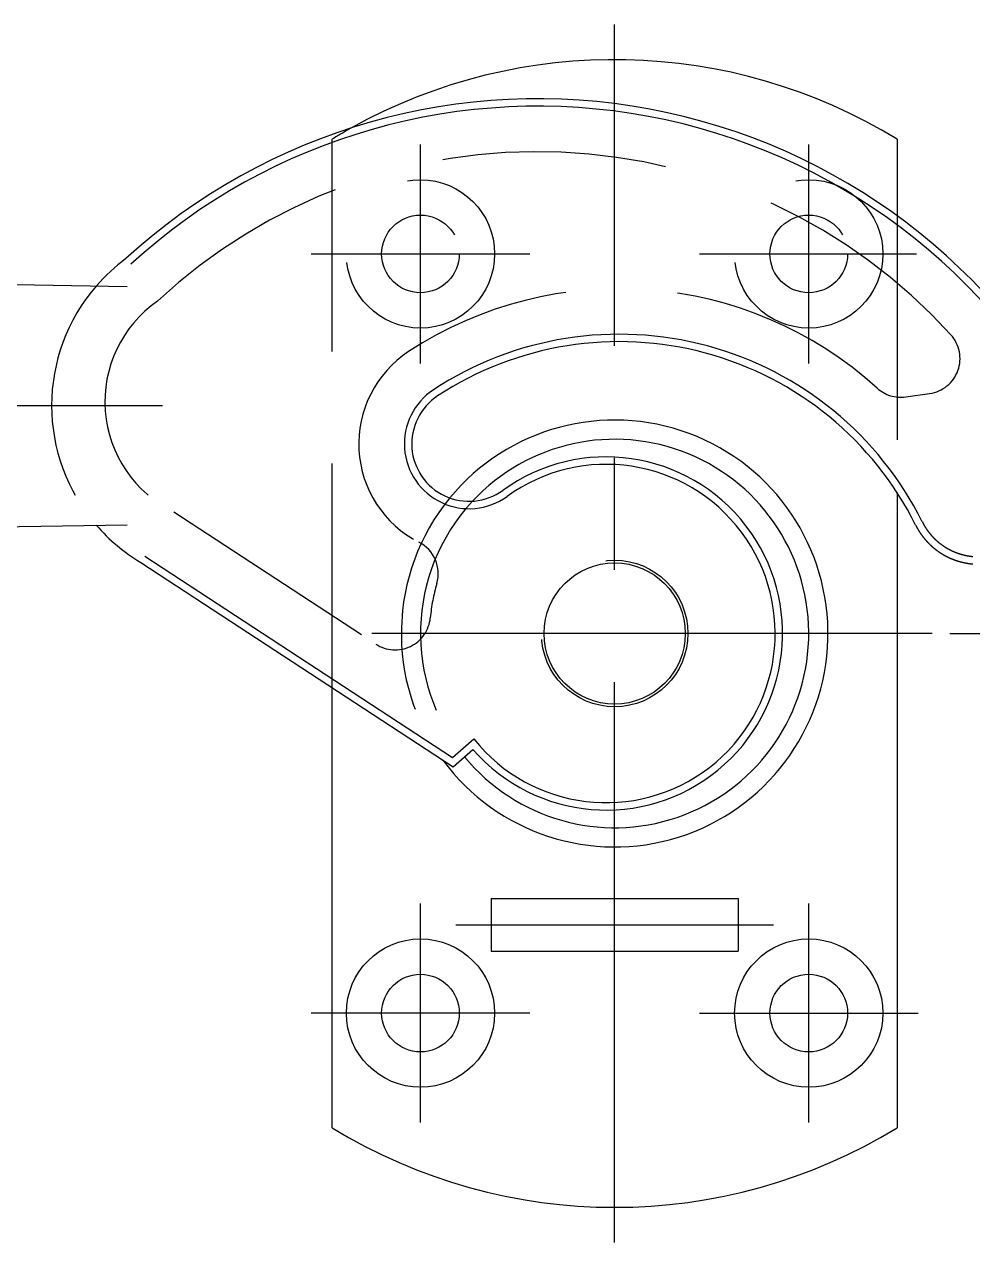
# Model space of a CAD drawing. Extents: x -104 to 54, y -150 to 35.
# Drawn here: x -33.4 to 20.3, y -34.5 to 34.5 of the extents above; entities that cross this region are included whole.
import ezdxf

# ---------------------------------------------------------------- set-up
doc = ezdxf.new("R2010")
doc.units = 0
doc.linetypes.add('CENTER', pattern=[50.8, 31.75, -6.35, 6.35, -6.35])
doc.linetypes.add('DASHED', pattern=[19.05, 12.7, -6.35])
doc.layers.get('0').update_dxf_attribs({"linetype": 'CONTINUOUS'})
doc.layers.add('CENTER', color=1, linetype='CONTINUOUS')

msp = doc.modelspace()

# ---------------------------------------------------------------- linework, layer by layer
at = {"color": 3, "linetype": 'DASHED'}
for p, q in [((-16, -3.073), (-16, 28)), ((16, 23.664), (16, 7.986)), ((16.492, 13.402), (17.85, 13.594)), ((-24.978, 6.889), (-13.53, -0.602))]:
    msp.add_line(p, q, dxfattribs=at)
at = {"color": 7, "linetype": 'CONTINUOUS'}
for p, q in [((16, 28), (16, 23.664)), ((-93.93, 20.833), (-27.625, 19.662)), ((16, 7.986), (16, -28)), ((-93.93, 4.992), (-27.625, 6.162)), ((-26.621, 4.379), (-9.193, -7.025)), ((-26.851, 4.028), (-9.157, -7.551)), ((-16, -28), (-16, -3.073)), ((-9.193, -7.025), (-7.978, -5.967)), ((-9.157, -7.551), (-8.026, -6.566)), ((-7, -15), (7, -15)), ((-7, -15), (-7, -18)), ((7, -15), (7, -18)), ((-7, -18), (7, -18))]:
    msp.add_line(p, q, dxfattribs=at)
at = {"color": 7}
for points in [[(17.432, 6.326, 0), (17.437, 6.317, 0), (17.441, 6.308, 0), (17.446, 6.299, 0), (17.45, 6.29, 0), (17.455, 6.281, 0), (17.459, 6.272, 0), (17.464, 6.263, 0), (17.469, 6.254, 0), (17.474, 6.245, 0), (17.478, 6.236, 0), (17.483, 6.227, 0), (17.488, 6.219, 0), (17.492, 6.21, 0), (17.497, 6.201, 0), (17.502, 6.192, 0), (17.507, 6.183, 0), (17.512, 6.175, 0), (17.517, 6.166, 0), (17.522, 6.157, 0), (17.527, 6.149, 0), (17.532, 6.14, 0), (17.537, 6.131, 0), (17.542, 6.123, 0), (17.547, 6.114, 0), (17.552, 6.105, 0), (17.557, 6.097, 0), (17.562, 6.088, 0), (17.567, 6.08, 0), (17.572, 6.071, 0), (17.577, 6.063, 0), (17.582, 6.054, 0), (17.588, 6.046, 0), (17.593, 6.037, 0), (17.598, 6.029, 0), (17.603, 6.02, 0), (17.609, 6.012, 0), (17.614, 6.003, 0), (17.619, 5.995, 0), (17.625, 5.987, 0), (17.63, 5.978, 0), (17.635, 5.97, 0), (17.641, 5.962, 0), (17.646, 5.953, 0), (17.652, 5.945, 0), (17.657, 5.937, 0), (17.663, 5.929, 0), (17.668, 5.92, 0), (17.674, 5.912, 0), (17.68, 5.904, 0), (17.685, 5.896, 0), (17.691, 5.888, 0), (17.696, 5.879, 0), (17.702, 5.871, 0), (17.708, 5.863, 0), (17.713, 5.855, 0), (17.719, 5.847, 0), (17.725, 5.839, 0), (17.731, 5.831, 0), (17.736, 5.823, 0), (17.742, 5.815, 0), (17.748, 5.807, 0), (17.754, 5.799, 0), (17.76, 5.791, 0), (17.766, 5.783, 0), (17.772, 5.775, 0), (17.778, 5.767, 0), (17.784, 5.759, 0), (17.79, 5.751, 0), (17.796, 5.743, 0), (17.802, 5.736, 0), (17.808, 5.728, 0), (17.814, 5.72, 0), (17.82, 5.712, 0), (17.826, 5.704, 0), (17.832, 5.696, 0), (17.839, 5.689, 0), (17.845, 5.681, 0), (17.851, 5.673, 0), (17.857, 5.666, 0), (17.864, 5.658, 0), (17.87, 5.65, 0), (17.876, 5.643, 0), (17.883, 5.635, 0), (17.889, 5.627, 0), (17.895, 5.62, 0), (17.902, 5.612, 0), (17.908, 5.604, 0), (17.915, 5.597, 0), (17.921, 5.589, 0), (17.928, 5.582, 0), (17.934, 5.574, 0), (17.941, 5.567, 0), (17.948, 5.559, 0), (17.954, 5.552, 0), (17.961, 5.544, 0), (17.967, 5.537, 0), (17.974, 5.529, 0), (17.981, 5.522, 0), (17.988, 5.515, 0), (17.994, 5.507, 0), (18.001, 5.5, 0), (18.008, 5.493, 0), (18.015, 5.485, 0), (18.021, 5.478, 0), (18.028, 5.471, 0), (18.035, 5.463, 0), (18.042, 5.456, 0), (18.049, 5.449, 0), (18.056, 5.442, 0), (18.063, 5.435, 0), (18.07, 5.427, 0), (18.077, 5.42, 0), (18.084, 5.413, 0), (18.091, 5.406, 0), (18.098, 5.399, 0), (18.105, 5.392, 0), (18.112, 5.385, 0), (18.119, 5.378, 0), (18.126, 5.371, 0), (18.133, 5.364, 0), (18.141, 5.357, 0), (18.148, 5.35, 0), (18.155, 5.343, 0), (18.162, 5.336, 0), (18.169, 5.329, 0), (18.177, 5.322, 0), (18.184, 5.315, 0), (18.191, 5.308, 0), (18.199, 5.302, 0), (18.206, 5.295, 0), (18.213, 5.288, 0), (18.221, 5.281, 0), (18.228, 5.275, 0), (18.235, 5.268, 0), (18.243, 5.261, 0), (18.25, 5.254, 0), (18.258, 5.248, 0), (18.265, 5.241, 0), (18.273, 5.235, 0), (18.28, 5.228, 0), (18.288, 5.221, 0), (18.296, 5.215, 0), (18.303, 5.208, 0), (18.311, 5.202, 0), (18.318, 5.195, 0), (18.326, 5.189, 0), (18.334, 5.182, 0), (18.341, 5.176, 0), (18.349, 5.17, 0), (18.357, 5.163, 0), (18.364, 5.157, 0), (18.372, 5.151, 0), (18.38, 5.144, 0), (18.388, 5.138, 0), (18.395, 5.132, 0), (18.403, 5.125, 0), (18.411, 5.119, 0), (18.419, 5.113, 0), (18.427, 5.107, 0), (18.435, 5.101, 0), (18.442, 5.095, 0), (18.45, 5.088, 0), (18.458, 5.082, 0), (18.466, 5.076, 0), (18.474, 5.07, 0), (18.482, 5.064, 0), (18.49, 5.058, 0), (18.498, 5.052, 0), (18.506, 5.046, 0), (18.514, 5.04, 0), (18.522, 5.035, 0), (18.53, 5.029, 0), (18.538, 5.023, 0), (18.546, 5.017, 0), (18.554, 5.011, 0), (18.562, 5.005, 0), (18.571, 5, 0), (18.579, 4.994, 0), (18.587, 4.988, 0), (18.595, 4.983, 0), (18.603, 4.977, 0), (18.611, 4.971, 0), (18.62, 4.966, 0), (18.628, 4.96, 0), (18.636, 4.955, 0), (18.644, 4.949, 0), (18.652, 4.944, 0), (18.661, 4.938, 0), (18.669, 4.933, 0), (18.677, 4.927, 0), (18.686, 4.922, 0), (18.694, 4.916, 0), (18.703, 4.911, 0), (18.711, 4.906, 0), (18.719, 4.9, 0), (18.728, 4.895, 0), (18.736, 4.89, 0), (18.744, 4.884, 0), (18.753, 4.879, 0), (18.762, 4.874, 0), (18.77, 4.869, 0), (18.779, 4.864, 0), (18.787, 4.859, 0), (18.796, 4.853, 0), (18.804, 4.848, 0), (18.813, 4.843, 0), (18.821, 4.838, 0), (18.83, 4.833, 0), (18.838, 4.828, 0), (18.847, 4.823, 0), (18.856, 4.818, 0), (18.864, 4.813, 0), (18.873, 4.808, 0), (18.882, 4.803, 0), (18.89, 4.799, 0), (18.899, 4.794, 0), (18.908, 4.789, 0), (18.917, 4.784, 0), (18.925, 4.779, 0), (18.934, 4.775, 0), (18.943, 4.77, 0), (18.952, 4.765, 0), (18.961, 4.76, 0), (18.97, 4.756, 0), (18.979, 4.751, 0), (18.987, 4.747, 0), (18.996, 4.742, 0), (19.005, 4.737, 0), (19.014, 4.733, 0), (19.023, 4.728, 0), (19.032, 4.724, 0), (19.041, 4.719, 0), (19.05, 4.715, 0), (19.059, 4.711, 0), (19.068, 4.706, 0), (19.077, 4.702, 0), (19.086, 4.697, 0), (19.095, 4.693, 0), (19.104, 4.689, 0), (19.113, 4.685, 0), (19.122, 4.68, 0), (19.131, 4.676, 0), (19.14, 4.672, 0), (19.149, 4.668, 0), (19.158, 4.664, 0), (19.168, 4.66, 0), (19.177, 4.655, 0), (19.186, 4.651, 0), (19.195, 4.647, 0), (19.204, 4.643, 0), (19.213, 4.639, 0), (19.223, 4.635, 0), (19.232, 4.631, 0), (19.241, 4.628, 0), (19.25, 4.624, 0), (19.259, 4.62, 0), (19.269, 4.616, 0), (19.278, 4.612, 0), (19.287, 4.608, 0), (19.297, 4.605, 0), (19.306, 4.601, 0), (19.315, 4.597, 0), (19.325, 4.594, 0), (19.334, 4.59, 0), (19.343, 4.586, 0), (19.352, 4.583, 0), (19.362, 4.579, 0), (19.371, 4.576, 0), (19.381, 4.572, 0), (19.39, 4.569, 0), (19.399, 4.565, 0), (19.409, 4.562, 0), (19.418, 4.558, 0), (19.427, 4.555, 0), (19.437, 4.552, 0), (19.446, 4.548, 0), (19.456, 4.545, 0), (19.465, 4.542, 0), (19.474, 4.539, 0), (19.484, 4.535, 0), (19.493, 4.532, 0), (19.503, 4.529, 0), (19.512, 4.526, 0), (19.521, 4.523, 0), (19.531, 4.52, 0), (19.54, 4.517, 0), (19.55, 4.514, 0), (19.559, 4.511, 0), (19.569, 4.508, 0), (19.578, 4.505, 0), (19.588, 4.502, 0), (19.597, 4.499, 0), (19.607, 4.496, 0), (19.616, 4.493, 0), (19.626, 4.49, 0), (19.635, 4.488, 0), (19.645, 4.485, 0), (19.654, 4.482, 0), (19.664, 4.479, 0), (19.674, 4.477, 0), (19.683, 4.474, 0), (19.693, 4.472, 0), (19.702, 4.469, 0), (19.712, 4.466, 0), (19.721, 4.464, 0), (19.731, 4.461, 0), (19.741, 4.459, 0), (19.75, 4.456, 0), (19.76, 4.454, 0), (19.77, 4.452, 0), (19.779, 4.449, 0), (19.789, 4.447, 0), (19.799, 4.445, 0), (19.808, 4.442, 0), (19.818, 4.44, 0), (19.828, 4.438, 0), (19.837, 4.436, 0), (19.847, 4.433, 0), (19.857, 4.431, 0), (19.866, 4.429, 0), (19.876, 4.427, 0), (19.886, 4.425, 0), (19.895, 4.423, 0), (19.905, 4.421, 0), (19.915, 4.419, 0), (19.925, 4.417, 0), (19.934, 4.415, 0), (19.944, 4.413, 0), (19.954, 4.411, 0), (19.964, 4.409, 0), (19.974, 4.407, 0), (19.983, 4.406, 0), (19.993, 4.404, 0), (20.003, 4.402, 0), (20.013, 4.4, 0), (20.023, 4.399, 0), (20.032, 4.397, 0), (20.042, 4.395, 0), (20.052, 4.394, 0), (20.062, 4.392, 0), (20.072, 4.39, 0), (20.082, 4.389, 0), (20.092, 4.387, 0), (20.102, 4.386, 0), (20.111, 4.384, 0), (20.121, 4.383, 0), (20.131, 4.382, 0), (20.141, 4.38, 0), (20.151, 4.379, 0), (20.161, 4.377, 0), (20.171, 4.376, 0), (20.181, 4.375, 0), (20.191, 4.374, 0), (20.201, 4.372, 0), (20.21, 4.371, 0), (20.221, 4.37, 0), (20.23, 4.369, 0), (20.24, 4.368, 0), (20.25, 4.367, 0), (20.26, 4.366, 0), (20.27, 4.365, 0), (20.28, 4.364, 0), (20.29, 4.363, 0)], [(17.056, 6.138, 0), (17.061, 6.13, 0), (17.065, 6.121, 0), (17.07, 6.112, 0), (17.074, 6.103, 0), (17.078, 6.094, 0), (17.083, 6.086, 0), (17.087, 6.077, 0), (17.092, 6.068, 0), (17.097, 6.06, 0), (17.101, 6.051, 0), (17.106, 6.042, 0), (17.11, 6.034, 0), (17.115, 6.025, 0), (17.12, 6.016, 0), (17.124, 6.008, 0), (17.129, 5.999, 0), (17.134, 5.991, 0), (17.138, 5.982, 0), (17.143, 5.974, 0), (17.148, 5.965, 0), (17.153, 5.956, 0), (17.158, 5.948, 0), (17.162, 5.939, 0), (17.167, 5.931, 0), (17.172, 5.923, 0), (17.177, 5.914, 0), (17.182, 5.906, 0), (17.187, 5.897, 0), (17.192, 5.889, 0), (17.197, 5.88, 0), (17.202, 5.872, 0), (17.207, 5.864, 0), (17.212, 5.855, 0), (17.217, 5.847, 0), (17.222, 5.839, 0), (17.227, 5.83, 0), (17.232, 5.822, 0), (17.237, 5.814, 0), (17.242, 5.806, 0), (17.247, 5.797, 0), (17.253, 5.789, 0), (17.258, 5.781, 0), (17.263, 5.773, 0), (17.268, 5.764, 0), (17.273, 5.756, 0), (17.279, 5.748, 0), (17.284, 5.74, 0), (17.289, 5.732, 0), (17.295, 5.724, 0), (17.3, 5.716, 0), (17.305, 5.707, 0), (17.311, 5.699, 0), (17.316, 5.691, 0), (17.322, 5.683, 0), (17.327, 5.675, 0), (17.333, 5.667, 0), (17.338, 5.659, 0), (17.343, 5.651, 0), (17.349, 5.643, 0), (17.355, 5.635, 0), (17.36, 5.627, 0), (17.366, 5.619, 0), (17.371, 5.611, 0), (17.377, 5.604, 0), (17.383, 5.596, 0), (17.388, 5.588, 0), (17.394, 5.58, 0), (17.4, 5.572, 0), (17.405, 5.564, 0), (17.411, 5.556, 0), (17.417, 5.549, 0), (17.423, 5.541, 0), (17.428, 5.533, 0), (17.434, 5.525, 0), (17.44, 5.517, 0), (17.446, 5.51, 0), (17.452, 5.502, 0), (17.458, 5.494, 0), (17.464, 5.487, 0), (17.47, 5.479, 0), (17.475, 5.471, 0), (17.481, 5.463, 0), (17.487, 5.456, 0), (17.493, 5.448, 0), (17.499, 5.441, 0), (17.506, 5.433, 0), (17.512, 5.425, 0), (17.518, 5.418, 0), (17.524, 5.41, 0), (17.53, 5.403, 0), (17.536, 5.395, 0), (17.542, 5.388, 0), (17.548, 5.38, 0), (17.555, 5.373, 0), (17.561, 5.365, 0), (17.567, 5.358, 0), (17.573, 5.35, 0), (17.579, 5.343, 0), (17.586, 5.335, 0), (17.592, 5.328, 0), (17.598, 5.321, 0), (17.605, 5.313, 0), (17.611, 5.306, 0), (17.617, 5.299, 0), (17.624, 5.291, 0), (17.63, 5.284, 0), (17.637, 5.277, 0), (17.643, 5.269, 0), (17.65, 5.262, 0), (17.656, 5.255, 0), (17.663, 5.247, 0), (17.669, 5.24, 0), (17.676, 5.233, 0), (17.683, 5.226, 0), (17.689, 5.219, 0), (17.696, 5.211, 0), (17.702, 5.204, 0), (17.709, 5.197, 0), (17.716, 5.19, 0), (17.722, 5.183, 0), (17.729, 5.176, 0), (17.736, 5.169, 0), (17.742, 5.162, 0), (17.749, 5.154, 0), (17.756, 5.147, 0), (17.763, 5.14, 0), (17.77, 5.133, 0), (17.777, 5.126, 0), (17.784, 5.119, 0), (17.79, 5.112, 0), (17.797, 5.105, 0), (17.804, 5.098, 0), (17.811, 5.092, 0), (17.818, 5.085, 0), (17.825, 5.078, 0), (17.832, 5.071, 0), (17.839, 5.064, 0), (17.846, 5.057, 0), (17.853, 5.05, 0), (17.86, 5.043, 0), (17.867, 5.037, 0), (17.874, 5.03, 0), (17.881, 5.023, 0), (17.889, 5.016, 0), (17.896, 5.01, 0), (17.903, 5.003, 0), (17.91, 4.996, 0), (17.917, 4.99, 0), (17.924, 4.983, 0), (17.931, 4.976, 0), (17.939, 4.97, 0), (17.946, 4.963, 0), (17.953, 4.957, 0), (17.96, 4.95, 0), (17.968, 4.944, 0), (17.975, 4.937, 0), (17.982, 4.931, 0), (17.99, 4.924, 0), (17.997, 4.918, 0), (18.004, 4.911, 0), (18.012, 4.905, 0), (18.019, 4.898, 0), (18.027, 4.892, 0), (18.034, 4.886, 0), (18.041, 4.879, 0), (18.049, 4.873, 0), (18.056, 4.867, 0), (18.064, 4.86, 0), (18.071, 4.854, 0), (18.079, 4.848, 0), (18.086, 4.842, 0), (18.094, 4.835, 0), (18.101, 4.829, 0), (18.109, 4.823, 0), (18.117, 4.817, 0), (18.124, 4.811, 0), (18.132, 4.805, 0), (18.139, 4.799, 0), (18.147, 4.792, 0), (18.155, 4.786, 0), (18.162, 4.78, 0), (18.17, 4.774, 0), (18.178, 4.768, 0), (18.185, 4.762, 0), (18.193, 4.756, 0), (18.201, 4.751, 0), (18.208, 4.745, 0), (18.216, 4.739, 0), (18.224, 4.733, 0), (18.232, 4.727, 0), (18.239, 4.721, 0), (18.247, 4.715, 0), (18.255, 4.71, 0), (18.263, 4.704, 0), (18.271, 4.698, 0), (18.279, 4.692, 0), (18.286, 4.687, 0), (18.294, 4.681, 0), (18.302, 4.675, 0), (18.31, 4.67, 0), (18.318, 4.664, 0), (18.326, 4.658, 0), (18.334, 4.653, 0), (18.342, 4.647, 0), (18.35, 4.642, 0), (18.358, 4.636, 0), (18.366, 4.631, 0), (18.374, 4.625, 0), (18.382, 4.62, 0), (18.39, 4.614, 0), (18.398, 4.609, 0), (18.406, 4.603, 0), (18.414, 4.598, 0), (18.422, 4.593, 0), (18.43, 4.587, 0), (18.438, 4.582, 0), (18.446, 4.577, 0), (18.454, 4.571, 0), (18.462, 4.566, 0), (18.471, 4.561, 0), (18.479, 4.555, 0), (18.487, 4.55, 0), (18.495, 4.545, 0), (18.503, 4.54, 0), (18.512, 4.535, 0), (18.52, 4.53, 0), (18.528, 4.524, 0), (18.536, 4.519, 0), (18.545, 4.514, 0), (18.553, 4.509, 0), (18.561, 4.504, 0), (18.57, 4.499, 0), (18.578, 4.494, 0), (18.586, 4.489, 0), (18.595, 4.484, 0), (18.603, 4.479, 0), (18.611, 4.474, 0), (18.62, 4.469, 0), (18.628, 4.465, 0), (18.637, 4.46, 0), (18.645, 4.455, 0), (18.654, 4.45, 0), (18.662, 4.445, 0), (18.671, 4.44, 0), (18.679, 4.436, 0), (18.688, 4.431, 0), (18.696, 4.426, 0), (18.704, 4.421, 0), (18.713, 4.417, 0), (18.722, 4.412, 0), (18.73, 4.407, 0), (18.739, 4.403, 0), (18.747, 4.398, 0), (18.756, 4.394, 0), (18.765, 4.389, 0), (18.773, 4.384, 0), (18.782, 4.38, 0), (18.791, 4.375, 0), (18.799, 4.371, 0), (18.808, 4.366, 0), (18.817, 4.362, 0), (18.826, 4.357, 0), (18.834, 4.353, 0), (18.843, 4.349, 0), (18.852, 4.344, 0), (18.86, 4.34, 0), (18.869, 4.336, 0), (18.878, 4.331, 0), (18.887, 4.327, 0), (18.896, 4.323, 0), (18.904, 4.319, 0), (18.913, 4.314, 0), (18.922, 4.31, 0), (18.931, 4.306, 0), (18.94, 4.302, 0), (18.949, 4.298, 0), (18.958, 4.294, 0), (18.967, 4.289, 0), (18.976, 4.285, 0), (18.985, 4.281, 0), (18.994, 4.277, 0), (19.002, 4.273, 0), (19.011, 4.269, 0), (19.02, 4.265, 0), (19.029, 4.261, 0), (19.038, 4.257, 0), (19.047, 4.254, 0), (19.056, 4.25, 0), (19.065, 4.246, 0), (19.074, 4.242, 0), (19.083, 4.238, 0), (19.092, 4.234, 0), (19.102, 4.231, 0), (19.11, 4.227, 0), (19.12, 4.223, 0), (19.129, 4.22, 0), (19.138, 4.216, 0), (19.147, 4.212, 0), (19.156, 4.209, 0), (19.165, 4.205, 0), (19.174, 4.201, 0), (19.183, 4.198, 0), (19.192, 4.194, 0), (19.201, 4.191, 0), (19.211, 4.187, 0), (19.22, 4.184, 0), (19.229, 4.18, 0), (19.238, 4.177, 0), (19.247, 4.174, 0), (19.256, 4.17, 0), (19.265, 4.167, 0), (19.275, 4.164, 0), (19.284, 4.16, 0), (19.293, 4.157, 0), (19.302, 4.154, 0), (19.311, 4.15, 0), (19.321, 4.147, 0), (19.33, 4.144, 0), (19.339, 4.141, 0), (19.348, 4.138, 0), (19.357, 4.135, 0), (19.367, 4.132, 0), (19.376, 4.129, 0), (19.385, 4.126, 0), (19.394, 4.122, 0), (19.404, 4.12, 0), (19.413, 4.117, 0), (19.422, 4.114, 0), (19.431, 4.111, 0), (19.441, 4.108, 0), (19.45, 4.105, 0), (19.459, 4.102, 0), (19.468, 4.099, 0), (19.478, 4.096, 0), (19.487, 4.094, 0), (19.496, 4.091, 0), (19.506, 4.088, 0), (19.515, 4.085, 0), (19.524, 4.083, 0), (19.534, 4.08, 0), (19.543, 4.077, 0), (19.552, 4.075, 0), (19.562, 4.072, 0), (19.571, 4.069, 0), (19.58, 4.067, 0), (19.59, 4.064, 0), (19.599, 4.062, 0), (19.608, 4.059, 0), (19.618, 4.057, 0), (19.627, 4.054, 0), (19.637, 4.052, 0), (19.646, 4.05, 0), (19.655, 4.047, 0), (19.665, 4.045, 0), (19.674, 4.043, 0), (19.684, 4.04, 0), (19.693, 4.038, 0), (19.703, 4.036, 0), (19.712, 4.033, 0), (19.721, 4.031, 0), (19.731, 4.029, 0), (19.74, 4.027, 0), (19.75, 4.025, 0), (19.759, 4.023, 0), (19.769, 4.02, 0), (19.778, 4.018, 0), (19.788, 4.016, 0), (19.797, 4.014, 0), (19.807, 4.012, 0), (19.816, 4.01, 0), (19.826, 4.008, 0), (19.835, 4.006, 0), (19.845, 4.004, 0), (19.855, 4.003, 0), (19.864, 4.001, 0), (19.874, 3.999, 0), (19.883, 3.997, 0), (19.893, 3.995, 0), (19.902, 3.993, 0), (19.912, 3.992, 0), (19.921, 3.99, 0), (19.931, 3.988, 0), (19.941, 3.986, 0), (19.95, 3.985, 0), (19.96, 3.983, 0), (19.969, 3.982, 0), (19.979, 3.98, 0), (19.989, 3.978, 0), (19.998, 3.977, 0), (20.008, 3.975, 0), (20.018, 3.974, 0), (20.027, 3.972, 0), (20.037, 3.971, 0), (20.047, 3.969, 0), (20.056, 3.968, 0), (20.066, 3.967, 0), (20.076, 3.965, 0), (20.085, 3.964, 0), (20.095, 3.963, 0), (20.105, 3.961, 0), (20.114, 3.96, 0), (20.124, 3.959, 0), (20.134, 3.957, 0), (20.144, 3.956, 0), (20.153, 3.955, 0), (20.163, 3.954, 0), (20.173, 3.953, 0), (20.183, 3.952, 0), (20.192, 3.951, 0), (20.202, 3.95, 0), (20.212, 3.949, 0), (20.222, 3.948, 0), (20.231, 3.947, 0), (20.241, 3.946, 0), (20.251, 3.945, 0), (20.261, 3.944, 0), (20.27, 3.943, 0), (20.28, 3.942, 0), (20.29, 3.941, 0)]]:
    msp.add_polyline3d(points, dxfattribs=at)
at = {"color": 3, "linetype": 'DASHED'}
for centre, radius in [((-11, 21.5), 4.2), ((11, 21.5), 4.2), ((-11, 21.5), 2.2), ((11, 21.5), 2.2), ((0, 0), 4.15)]:
    msp.add_circle(centre, radius, dxfattribs=at)
at = {"color": 7, "linetype": 'CONTINUOUS'}
for centre, radius in [((0, 0), 4), ((-11, -21.5), 4.2), ((11, -21.5), 4.2), ((-11, -21.5), 2.2), ((11, -21.5), 2.2)]:
    msp.add_circle(centre, radius, dxfattribs=at)
for centre, radius, start, end in [((0, 1.806), 30.694, 58.58272, 119.05634), ((-4.356, -4.318), 34.603, 26.42501, 132.40823), ((-4.354, -4.327), 34.191, 26.46022, 132.40161), ((-21.565, 12.909), 10.335, 126.36261, 138.97076), ((0.263, -2.237), 19.186, 26.50628, 123.2548), ((0.263, -2.237), 18.766, 26.50628, 123.2548), ((-8.245, 10.738), 3.67, 123.2548, 305.86198), ((-8.245, 10.738), 3.25, 123.2548, 305.86198), ((0, 0), 12.089, 216.41729, 140.57485), ((0, 0), 11, 219.38823, 137.05722), ((-0.483, 0), 10, 221.04074, 125.86198), ((-0.483, 0), 9.58, 218.52802, 125.86198), ((-21.565, 12.909), 10.335, 220.97719, 239.24203), ((0, -1.806), 30.694, 238.58272, 301.41728)]:
    msp.add_arc(centre, radius, start, end, dxfattribs=at)
at = {"color": 3, "linetype": 'DASHED'}
for centre, radius, start, end in [((0, 1.806), 30.694, 119.05634, 121.41728), ((-4.367, -4.345), 31.631, 42.23887, 132.90128), ((-21.565, 12.909), 10.335, 138.97076, 220.97719), ((0.263, -2.237), 21.766, 47.84738, 123.2548), ((-21.947, 13.127), 6.935, 124.74305, 244.08922), ((17.57, 15.574), 2, 278.0337, 42.23887), ((-8.245, 10.738), 6.25, 123.2548, 242.97125), ((16.212, 15.382), 2, 227.84738, 278.0337), ((0, 0), 12.089, 140.57485, 216.41729), ((0, 0), 11, 137.05722, 219.38823), ((-11.995, 3.389), 2, 343.59411, 62.97125), ((-0.483, 0), 10, 163.59411, 174.87595), ((-12.435, 1.072), 2, 236.79975, 354.87595)]:
    msp.add_arc(centre, radius, start, end, dxfattribs=at)
at = {"layer": 'CENTER', "color": 1, "linetype": 'CENTER'}
for p, q in [((0, -34.5), (0, 34.5)), ((-11, 15.3), (-11, 27.7)), ((11, 15.3), (11, 27.7)), ((-17.2, 21.5), (-4.8, 21.5)), ((4.8, 21.5), (17.107, 21.5)), ((-100, 12.912), (-25.625, 12.912)), ((18, 0), (-18, 0)), ((19, 0), (54.5, 0)), ((-11, -27.7), (-11, -15.3)), ((11, -27.7), (11, -15.3)), ((-9, -16.5), (9, -16.5)), ((-4.8, -21.5), (-17.2, -21.5)), ((4.8, -21.5), (17.2, -21.5))]:
    msp.add_line(p, q, dxfattribs=at)

doc.saveas('drawing.dxf')
